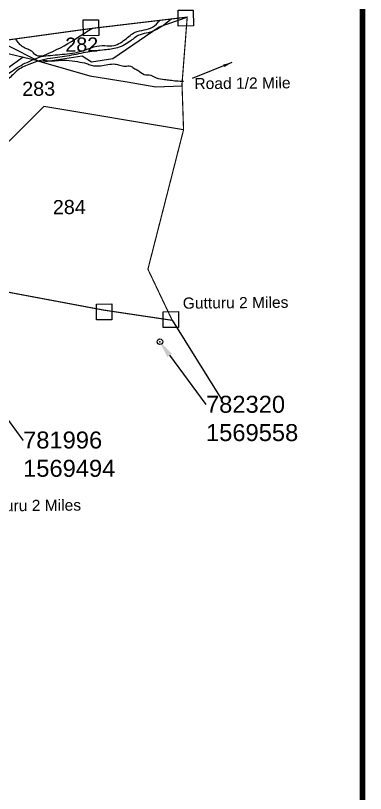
# Model space of a CAD drawing. Header units: inches. Extents: x 775404 to 782774, y 1566046 to 1574394.
# Drawn here: x 782065 to 782683, y 1568760 to 1570134 of the extents above; entities that cross this region are included whole.
import ezdxf
from ezdxf import colors
from ezdxf.entities.mleader import LeaderData, LeaderLine
from ezdxf.enums import TextEntityAlignment as Align
from ezdxf.math import Vec2, Vec3

# ---------------------------------------------------------------- set-up
doc = ezdxf.new("R2010")
doc.units = ezdxf.units.IN
doc.header["$MEASUREMENT"] = 0
doc.header["$PDMODE"] = 32
doc.header["$PDSIZE"] = 10
doc.linetypes.add('ACAD_ISO02W100', pattern=[15, 12, -3])
for name, color, linetype in [('CSMark', 72, 'Continuous'), ('PLOT', 7, 'Continuous'), ('PLOT NO', 7, 'Continuous'), ('ROADS', 6, 'Continuous'), ('STREAM', 4, 'Continuous'), ('STREAM FLOW', 5, 'Continuous'), ('VILLAGE BOUNDARY', 5, 'Continuous'), ('VILLAGE NAME', 1, 'Continuous'), ('VILLAGE STONES', 1, 'Continuous')]:
    doc.layers.add(name, color=color, linetype=linetype)
doc.styles.get("Standard").update_dxf_attribs({"font": 'arial.ttf'})
doc.linetypes.add('DOTS', pattern='A,1e-06,-3,["●",Standard,S=3,R=0,X=-1.25,Y=-1.25],-3', length=6.000001)
doc.dimstyles.get("Standard").update_dxf_attribs({"dimtxt": 0.18, "dimasz": 15, "dimexe": 0.18, "dimexo": 0.0625, "dimgap": 0.09, "dimtad": 0, "dimtih": 1, "dimtoh": 1, "dimdec": 4, "dimzin": 0, "dimdsep": 46, "dimtxsty": 'Standard', "dimcen": 0.09, "dimadec": 0, "dimazin": 0, "dimtfac": 1, "dimtdec": 4, "dimtofl": 0, "dimtmove": 0, "dimatfit": 3, "dimfxl": 1, "dimtolj": 1, "dimtzin": 0, "dimarcsym": 0})

msp = doc.modelspace()

# ---------------------------------------------------------------- linework, layer by layer
at = {"color": 1, "linetype": 'ByBlock', "lineweight": -2, "ltscale": 200}
msp.add_point((782320, 1569558), dxfattribs=at)
at = {"layer": 'CSMark', "color": 5, "const_width": 10}
msp.add_lwpolyline([(775408.6, 1574389), (782678.4, 1574389), (782678.4, 1566053.2), (775408.6, 1566053.2)], close=True, dxfattribs=at)
at = {"layer": 'PLOT'}
for points in [[(781983.7, 1570082.8), (782113.4, 1570052.1), (782182.7, 1570063.1), (782199, 1570052.1), (782236.5, 1570058.3), (782318.8, 1570114.1), (782368.2, 1570131.4)], [(782077.9, 1570060.5), (782040.3, 1570033.6), (781967.5, 1570017.9), (781942, 1569971.5), (781944.4, 1569936.5), (781927.1, 1569921.3), (781929, 1569878), (781895.6, 1569826.4), (781791.4, 1569858), (781789.8, 1569872.3), (781777.2, 1569878.6), (781777.3, 1569895), (781754.9, 1569902.4), (781741, 1569948.1)], [(782361.7, 1569932.3), (782114.5, 1569973.3), (781989.8, 1569849.9), (781957.8, 1569749.8), (781973.8, 1569665.9), (781893.6, 1569692.3)]]:
    msp.add_lwpolyline(points, dxfattribs=at)
at = {"layer": 'ROADS', "linetype": 'DOTS', "ltscale": 3.5}
msp.add_lwpolyline([(782049.7, 1570081.8), (782106.1, 1570053.8), (782195.8, 1570027.6), (782262.2, 1570016.9), (782312.8, 1570008.3), (782359.1, 1570009.9)], dxfattribs=at)
at = {"layer": 'STREAM', "color": 4}
msp.add_open_spline([(782340.6, 1570128.2), (782327.7, 1570117.8), (782310.9, 1570104.2), (782282.6, 1570101.5), (782267.1, 1570087.3), (782246.4, 1570076), (782219.7, 1570073.3), (782191, 1570070), (782159.6, 1570062.5), (782123.9, 1570059), (782093.2, 1570050.7), (782065.9, 1570037.8), (782052.5, 1570020), (782027.6, 1570004.3), (782020.3, 1570013.9), (782006.3, 1570012.1), (781994.8, 1570003.8), (781979.9, 1570011.7), (781964.3, 1570001), (781949.2, 1569985.7), (781925, 1569966.4), (781926.2, 1569932.3), (781916, 1569903.7), (781917.4, 1569880.5), (781910.5, 1569870.1), (781908.9, 1569867.6)], degree=3, knots=[0, 0, 0, 0, 47.90394, 62.847794, 82.320972, 109.0255, 132.34701, 161.878902, 195.819947, 229.131332, 268.749875, 292.443786, 314.796237, 344.873521, 344.873521, 361.830808, 373.534462, 387.5539, 404.597706, 424.313196, 454.89013, 490.429388, 518.70344, 546.929324, 555.699491, 555.699491, 555.699491, 555.699491], dxfattribs=at)
for points in [[(782110.3, 1570062), (782142.7, 1570065.4), (782178.4, 1570070.5), (782218.4, 1570081.2), (782235.1, 1570080.6), (782258.4, 1570091.9), (782276.2, 1570104.6), (782307, 1570113.6), (782319.9, 1570125.7)], [(781774.2, 1569938.5), (781807.7, 1569960.4), (781832.4, 1569996.3), (781872.7, 1570006.1), (781916.6, 1570001.8), (781935.6, 1569999.5), (781953.4, 1570004.4), (781983.8, 1570014.6), (782008.1, 1570016.4), (782033.6, 1570019.8), (782057.5, 1570035.6), (782084.9, 1570051.5), (782123.8, 1570067.6), (782176.2, 1570096.3), (782199.3, 1570111.4)], [(782112, 1570062.2), (782098.9, 1570065.1), (782096.2, 1570068.5), (782091.7, 1570072.1), (782084.8, 1570075.2), (782076.5, 1570079.6), (782071, 1570084.5), (782065.3, 1570093)], [(782112.8, 1570055.6), (782126.3, 1570054.1), (782154.7, 1570055.4), (782174.3, 1570052.7), (782190.2, 1570049.4), (782198.2, 1570046.4), (782215.1, 1570045.5), (782240.6, 1570048.4), (782248.8, 1570046.5), (782258.4, 1570044.8), (782267.8, 1570044.8), (782273.8, 1570041.3), (782280.7, 1570037.4), (782292.3, 1570030.2), (782303.9, 1570028.7), (782313.4, 1570024), (782328.3, 1570021.3), (782337.2, 1570020.1), (782361.6, 1570018)]]:
    msp.add_spline(points, degree=3, dxfattribs=at)
at = {"layer": 'VILLAGE BOUNDARY', "color": 5, "linetype": 'ACAD_ISO02W100', "ltscale": 5, "const_width": 2.03}
msp.add_lwpolyline([(781857.2, 1570164.6), (781903.1, 1570079.3), (781994.6, 1570083.3), (782199.3, 1570111.4), (782368.2, 1570131.4), (782359, 1570013.5), (782361.7, 1569932.3), (782298.7, 1569686.1), (782341.7, 1569595.8), (782221, 1569613.8), (782020.6, 1569651.3), (782012.8, 1569532.3), (781994.4, 1569479.5), (781974.9, 1569398.6), (781957.9, 1569231.2), (781938.3, 1569172.5), (781933.3, 1569015.1), (781856.1, 1569015.7), (781842.3, 1568967.6), (781746, 1568861.8), (781675, 1568827.9), (781660.5, 1568796.9), (781682.1, 1568749)], dxfattribs=at)
at = {"layer": 'VILLAGE BOUNDARY'}
msp.add_lwpolyline([(782341.7, 1569595.8), (782428.5, 1569456.9)], dxfattribs=at)
at = {"layer": 'VILLAGE STONES'}
for points in [[(782352, 1570143.5), (782379, 1570143.7), (782379.3, 1570115.7), (782352.3, 1570115.5)], [(782184.5, 1570126.5), (782211.5, 1570126.7), (782211.7, 1570098.8), (782184.7, 1570098.5)], [(782207.7, 1569624.6), (782234.7, 1569624.8), (782235, 1569596.8), (782208, 1569596.6)], [(782325.6, 1569610.9), (782352.6, 1569611.1), (782352.9, 1569583.1), (782325.9, 1569582.9)]]:
    msp.add_lwpolyline(points, close=True, dxfattribs=at)

# ---------------------------------------------------------------- texts
at = {"layer": 'PLOT NO'}
for s, p in [('282', (782181.7, 1570082.9)), ('283', (782105.5, 1570004.9)), ('284', (782159.7, 1569795.9))]:
    msp.add_text(s, height=25, rotation=0.51, dxfattribs=at).set_placement(p, align=Align.MIDDLE_CENTER)
at = {"layer": 'VILLAGE NAME'}
for s, p in [('Road 1/2 Mile', (782381, 1570004.1)), ('Gutturu 2 Miles ', (782360.4, 1569616.3)), ('Gutturu 2 Miles ', (781993.8, 1569258))]:
    msp.add_text(s, height=19.726, rotation=0.51, dxfattribs=at).set_placement(p)

# ---------------------------------------------------------------- leaders
at = {"linetype": 'ByBlock', "lineweight": -2, "ltscale": 200}
ml = msp.add_multileader_mtext('Standard', dxfattribs=at)
ml.set_content('782320\\P1569558', color=256)
ml.set_leader_properties()
ml.build(insert=Vec2(0, 0))
ml.multileader.update_dxf_attribs({"dogleg_length": 0.36, "arrow_head_size": 30})
ctx = ml.context
ctx.base_point, ctx.char_height, ctx.arrow_head_size, ctx.landing_gap_size, ctx.plane_origin = Vec3(782401.3, 1569447.2), 30, 30, 0.09, Vec3(782164.6, 1569590)
notes = []
notes.append((ctx, [(0, (1, 1, 0), (782400.9, 1569447.2), (1, 0), 0.36, [(0, [(782319.3, 1569558.2)], 0, [])])]))
ctx.mtext.insert, ctx.mtext.flow_direction = Vec3(782401.4, 1569462.5), 5
ml = msp.add_multileader_mtext('Standard', dxfattribs=at)
ml.set_content('781996\\P1569494', color=256)
ml.set_leader_properties()
ml.build(insert=Vec2(0, 0))
ml.multileader.update_dxf_attribs({"dogleg_length": 0.36, "arrow_head_size": 30})
ctx = ml.context
ctx.base_point, ctx.char_height, ctx.arrow_head_size, ctx.landing_gap_size, ctx.plane_origin = Vec3(782077.9, 1569384.2), 30, 30, 0.09, Vec3(781841.2, 1569526.9)
notes.append((ctx, [(0, (1, 1, 0), (782077.5, 1569384.2), (1, 0), 0.36, [(0, [(781995.9, 1569495.1)], 0, [])])]))
ctx.mtext.insert, ctx.mtext.flow_direction = Vec3(782078, 1569399.4), 5
at = {"layer": 'STREAM FLOW'}
msp.add_leader([(782446.9, 1570051), (782376.9, 1570023)], dimstyle='Standard', override={"dimgap": 0.09, "dimtad": 0}, dxfattribs=at)
for ctx, leaders in notes:
    for number, flags, end, landing, length, lines in leaders:
        leader = LeaderData()
        leader.index, (leader.has_last_leader_line, leader.has_dogleg_vector, leader.attachment_direction) = number, flags
        leader.last_leader_point, leader.dogleg_vector, leader.dogleg_length = Vec3(end), Vec3(landing), length
        for number, points, colour, breaks in lines:
            line = LeaderLine()
            line.index, line.vertices, line.color, line.breaks = number, Vec3.list(points), colors.encode_raw_color(colour), breaks
            leader.lines.append(line)
        ctx.leaders.append(leader)

doc.saveas('drawing.dxf')
